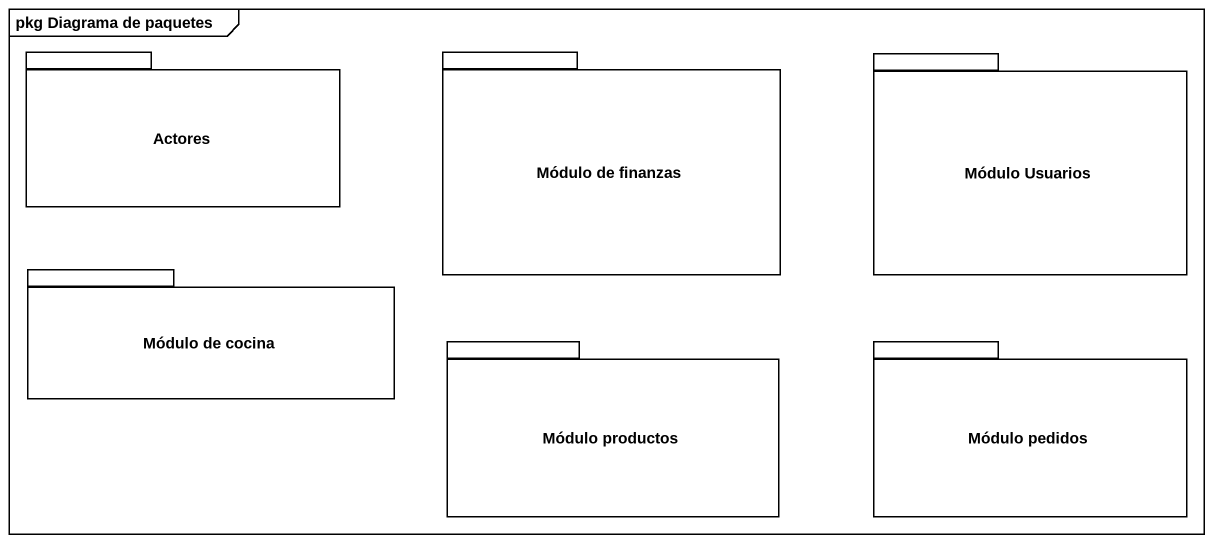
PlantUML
@startuml
mainframe pkg Diagrama de paquetes
package Actores {
}
package "Módulo de finanzas" as Módulo_de_finanzas {
}
package "Módulo Usuarios" as Módulo_Usuarios {
}
package "Módulo de cocina" as Módulo_de_cocina {
}
package "Módulo productos" as Módulo_productos {
}
package "Módulo pedidos" as Módulo_pedidos {
}
@enduml
